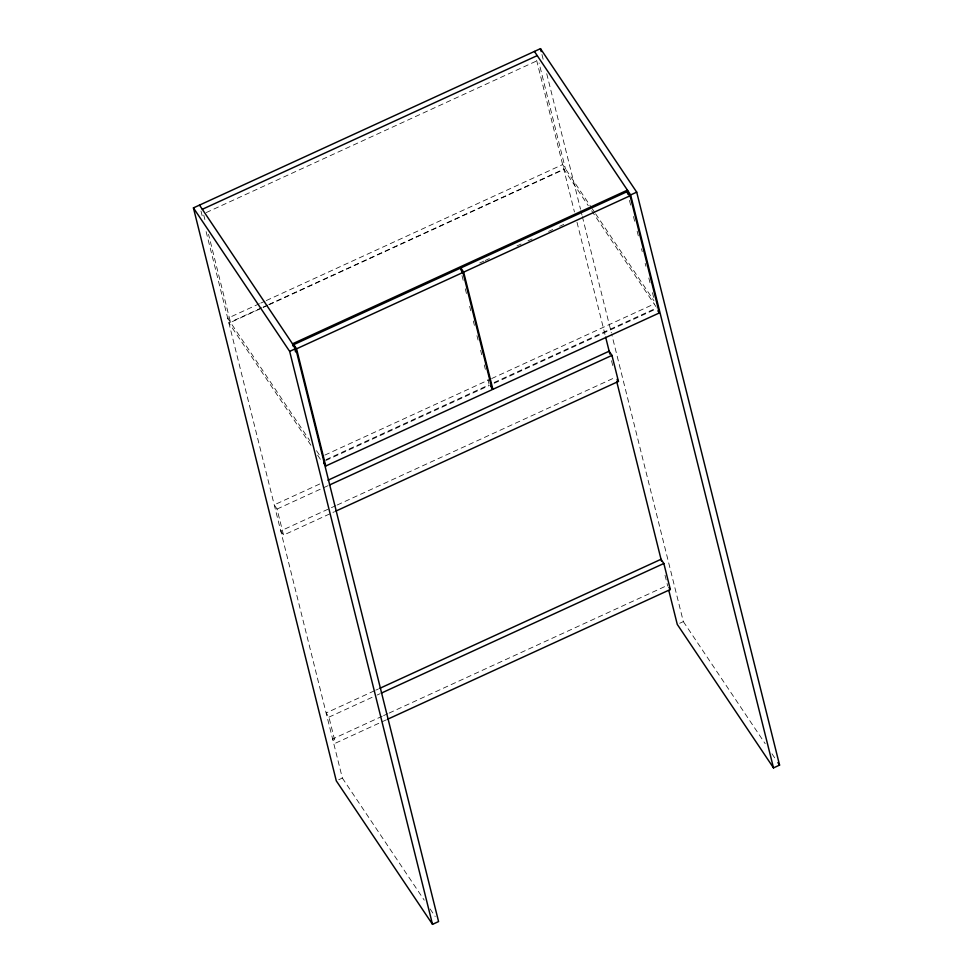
<?xml version="1.0" encoding="UTF-8"?>
<svg xmlns="http://www.w3.org/2000/svg" width="973" height="973" viewBox="0 0 973 973"><rect width="100%" height="100%" fill="white"/><g stroke="black" fill="none" stroke-linecap="round" stroke-linejoin="round"><path stroke-width="0.73" stroke-dasharray="4.87 3.65" d="M206.203 212.588L536.974 60.812M259.414 303.722L227.718 318.268L309.742 440.587M260.8 303.089L264.936 301.192M266.31 300.56L562.625 164.595L591.377 207.468M261.932 307.65L228.862 322.829L311.725 446.4M263.306 307.018L267.441 305.121M268.828 304.488L563.768 169.156L588.288 205.729M267.733 305.376L230.528 322.452L208.538 234.274M269.12 304.744L565.435 168.779L539.054 62.965M479.725 263.002L483.849 261.105M485.235 260.472L489.37 258.575M516.931 245.938L521.066 244.041M527.962 240.878L532.097 238.981M548.626 231.392L552.761 229.494M559.657 226.332L563.793 224.435M324.873 455.084L490.258 379.202M491.633 378.57L654.27 303.941M326.004 459.645L488.641 385.016M494.15 382.486L656.787 307.869M325.724 460.557L489.383 385.466M494.199 383.253L656.483 308.782M319.728 483.995L274.24 504.865L277.05 509.049L283.544 535.101L334.542 511.701M277.05 509.049L328.047 485.661M335.867 505.619L280.735 530.917L283.544 535.101M337.242 504.987L615.654 377.244M374.362 690.818L326.125 712.954L328.935 717.137L335.43 743.19L386.427 719.789M375.748 690.185L378.497 688.92M328.935 717.137L375.797 695.646M377.171 695.014L379.932 693.749M382.231 716.237L332.62 739.006L335.43 743.19M383.617 715.605L387.753 713.708M389.127 713.075L667.527 585.332M338.713 779.738L342.362 778.072L206.106 231.562M679.701 623.279L683.338 621.613L611.737 334.396M592.229 208.733L594.758 212.515M595.61 213.78L653.953 300.791M591.669 210.764L655.936 306.604M683.338 621.613L765.216 743.713M771.966 753.783L776.186 760.071M316.505 450.669L320.737 456.982M317.648 455.23L321.868 461.543M342.362 778.072L424.24 900.159M430.139 908.977L435.211 916.53M629.458 200.377L631.282 207.699M633.484 216.493L634.943 222.355M637.133 231.136L638.592 236.998M641.511 248.723L642.241 251.654M645.172 263.367L645.902 266.298M648.821 278.023L650.645 285.344M652.469 292.666L654.294 300M541.961 54.537L543.433 60.435M546.729 73.693L580.516 209.195M580.881 210.667L581.988 215.094M582.353 216.565L611.36 332.924M536.61 60.253L574.447 211.98M577.013 222.294L605.291 335.709M611.531 360.752L613.124 367.113M665.009 575.201L667.721 586.099M461.993 275.59L463.452 281.452M465.276 288.774L467.101 296.096M469.655 306.349L470.75 310.752M473.316 321.005L474.41 325.396M476.965 335.649L478.059 340.051M480.613 350.304L481.708 354.695M484.262 364.948L485.369 369.351M487.923 379.604L489.018 383.994M203.783 215.167L204.877 219.582M200.973 210.983L202.81 218.366"/><path stroke-width="1.46" d="M199.501 205.108L295.731 348.602L438.58 921.565L432.511 924.35L336.293 780.857L193.432 207.894L540.489 48.65L636.707 192.143L779.568 765.106L773.499 767.892L677.269 624.398L668.828 590.514M202.311 209.292L537.218 55.619M295.573 351.946L293.749 344.624L460.156 268.268L462.966 272.452L492.192 389.65L325.773 466.006L323.668 462.868M461.956 272.343L460.849 267.94L627.269 191.584L630.078 195.768L659.293 312.965L492.885 389.322L490.781 386.184M432.511 924.35L289.662 351.387L295.731 348.602M773.499 767.892L630.638 194.928L636.707 192.143M325.773 466.006L296.558 348.808L462.966 272.452M492.885 389.322L463.659 272.136L630.078 195.768M327.998 480.2L609.159 351.204L611.956 355.388L618.451 381.428L335.916 511.068M329.421 485.028L611.956 355.388M379.884 688.288L661.032 559.293L663.841 563.476L670.336 589.516L387.801 719.156M381.307 693.117L663.841 563.476M534.42 51.435L630.638 194.928M626.88 192.192L628.57 194.709L627.427 190.149L292.52 343.822L293.092 346.096M657.894 310.873L659.293 312.965M617.052 379.336L618.451 381.428M460.849 267.94L463.659 272.136M668.938 587.424L670.336 589.516M777.877 762.589L779.568 765.106M293.749 344.624L296.558 348.808M193.432 207.894L289.662 351.387M540.489 48.65L541.219 51.593M605.656 337.181L609.876 354.087M616.675 381.367L661.482 561.056"/></g></svg>
